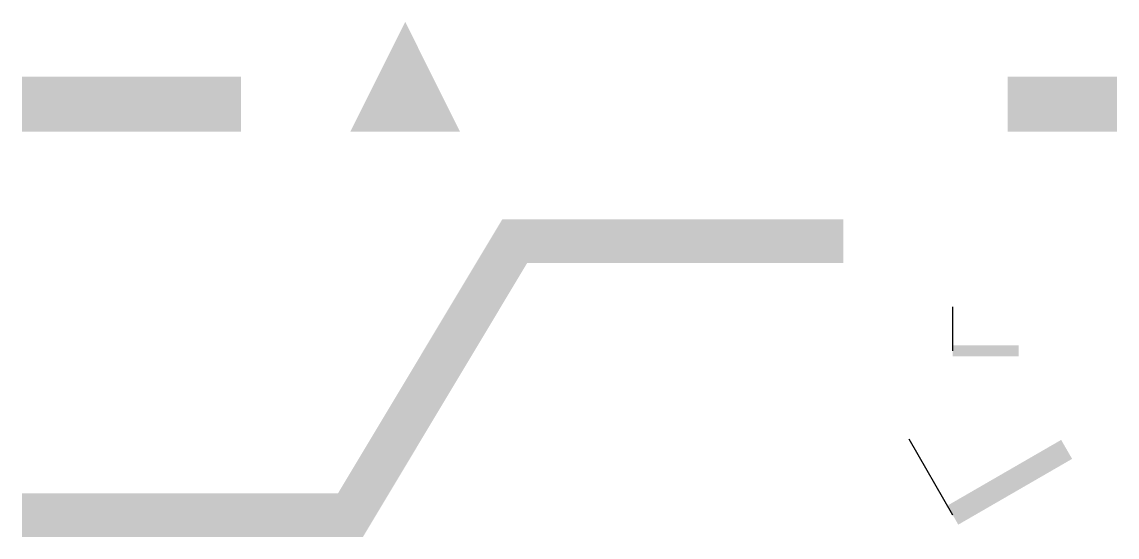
# Model space of a CAD drawing. Header units: millimetres. Extents: x 10 to 110, y 8 to 55.
import ezdxf

# ---------------------------------------------------------------- set-up
doc = ezdxf.new("R2010")
doc.units = ezdxf.units.MM
doc.layers.add('MARKS', color=1, linetype='Continuous')
doc.layers.add('TRACES', color=5, linetype='Continuous')

# ---------------------------------------------------------------- blocks, each defined once
blk = doc.blocks.new('TICK')
blk.add_line((0, 0), (0, 4))
blk.add_trace([(0, -0.5), (0, 0.5), (6, -0.5), (6, 0.5)])

msp = doc.modelspace()

# ---------------------------------------------------------------- linework, layer by layer
at = {"layer": 'MARKS', "color": 3}
msp.add_trace([(40, 45), (50, 45), (45, 55)], dxfattribs=at)
at = {"layer": 'TRACES'}
for points in [[(10, 45, 3), (30, 45, 3), (10, 50, 3), (30, 50, 3)], [(38.867619, 12), (41.132381, 8), (53.867619, 37), (56.132381, 33)], [(53.867619, 37), (56.132381, 33), (85, 37), (85, 33)], [(10, 12), (10, 8), (38.867619, 12), (41.132381, 8)]]:
    msp.add_trace(points, dxfattribs=at)
at = {"layer": 'TRACES', "extrusion": (0, 0, -1)}
msp.add_trace([(-100, 45), (-110, 45), (-100, 50), (-110, 50)], dxfattribs=at)

# ---------------------------------------------------------------- block references
at = {"layer": 'MARKS', "xscale": 2, "yscale": 2, "rotation": 30}
msp.add_blockref('TICK', (95, 10), dxfattribs=at)
at = {"layer": 'TRACES'}
msp.add_blockref('TICK', (95, 25), dxfattribs=at)

doc.saveas('drawing.dxf')
